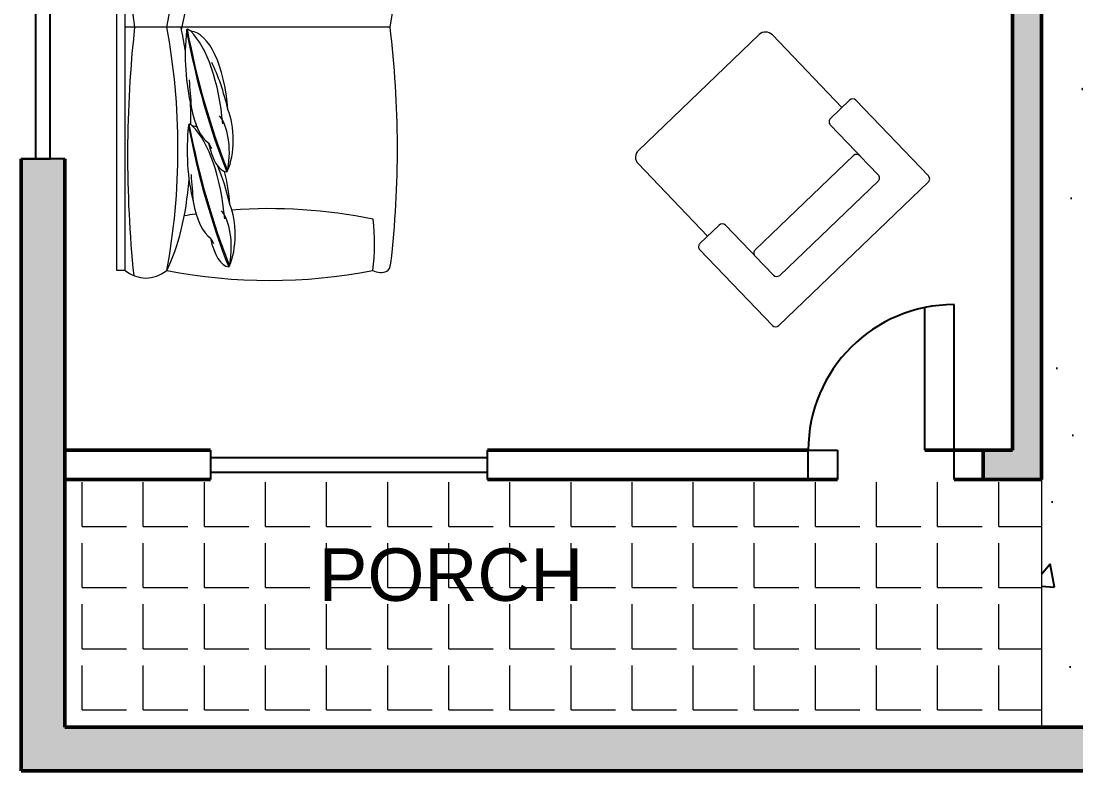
# Model space of a CAD drawing. Header units: millimetres. Extents: x -18002 to 19000, y -38859 to 21000.
# Drawn here: x 0 to 3618, y 0 to 2573 of the extents above; entities that cross this region are included whole.
import ezdxf

# ---------------------------------------------------------------- set-up
doc = ezdxf.new("R2010")
doc.units = ezdxf.units.MM
doc.linetypes.add('DASHED', pattern=[19.049999999999997, 12.7, -6.35])
for name, color, linetype, lineweight in [('A Anno Text', 6, 'Continuous', 25), ('A Door', 2, 'Continuous', 25), ('A Furn', 8, 'Continuous', 18), ('A Glaz', 4, 'Continuous', 25), ('A Wall', 7, 'Continuous', 50), ('A Wall Hatch', 8, 'Continuous', 9), ('K-Hatch', 7, 'Continuous', 25)]:
    doc.layers.add(name, color=color, linetype=linetype, lineweight=lineweight)
doc.styles.get("Standard").update_dxf_attribs({"font": 'arial.ttf'})

msp = doc.modelspace()

# ---------------------------------------------------------------- hatches: boundary and pattern name
at = {"layer": 'A Furn', "linetype": 'Continuous'}
h = msp.add_hatch(color=256, dxfattribs=at)
h.dxf.hatch_style = 1
h.paths.add_polyline_path([(12150, 9850), (12849.99895373589, 9850), (12849.99895373589, 10000), (12000, 10000), (12000, 8850.275847844883), (12150, 8850.275847844883)])
h.paths.add_polyline_path([(17050, 10000), (16150.00000000001, 10000), (14850, 10000), (14150, 10000), (14150, 9850), (14850, 9850), (17050, 9850)])
h.paths.add_polyline_path([(19000, 10000), (18150, 10000), (18150, 9850), (18850, 9850), (18850, 8850.275847844883), (19000, 8850.275847844883)])
h.paths.add_polyline_path([(19000, 7850.275847844883), (18850, 7850.275847844884), (18850, 6067.36469821143), (19000, 6067.36469821143)])
h.paths.add_polyline_path([(19000, 6067.36469821143), (18850, 6067.36469821143), (18850, 5700), (19000, 5700)])
h.paths.add_polyline_path([(19000, 4800), (18850, 4800), (18850, 4000), (18850, 150), (17850, 149.9999999999982), (17850, 0), (19000, -1.818989403545856e-12)])
h.paths.add_polyline_path([(18850, 2100.000000000002), (16750, 2100.000000000002), (16750, 2000.000000000001), (18850, 2000.000000000001)])
h.paths.add_polyline_path([(18850, 4000), (15850, 4000), (15650.00000000001, 4000.000000000001), (15650.00000000001, 3900), (15749.99999999999, 3900), (15749.99999999999, 3400.000000000001), (15850, 3400.000000000001), (15850, 3900), (17795.83472807741, 3900), (18850, 3899.999999999999)])
h.paths.add_polyline_path([(15849.99999999999, 2000), (16050, 2000.000000000001), (16050, 2099.999999999999), (15850, 2100), (15849.99999999999, 2700), (15749.99999999999, 2700), (15750, 150), (15850, 150)], flags=17)
h.paths.add_polyline_path([(16850, 150), (12150, 150), (12150, 4800.000000000001), (12000, 4800), (12000, -1.818989403545856e-12), (16849.99999999999, -1.818989403545856e-12)])
h.paths.add_polyline_path([(12150, 7850.275847844883), (12000, 7850.275847844883), (12000, 7000), (12000, 5700), (12150, 5700)])
h.paths.add_polyline_path([(14750, 9850), (14650, 9850), (14650, 7799.999999999999), (14750, 7799.999999999999)])
h.paths.add_polyline_path([(14750, 7099.999999999999), (14650, 7099.999999999999), (14650, 6600), (12150, 6600), (12150, 6500), (14650, 6500), (14650, 5799.999999999999), (14750, 5799.999999999999)])
h.paths.add_polyline_path([(14750, 5099.999999999999), (14650, 5099.999999999999), (14650.00000000001, 3999.999999999999), (12150, 4000), (12150, 3900), (14950.00000000001, 3900), (14950.00000000001, 4000), (14750.00000000001, 4000.000000000001)])
h.paths.add_polyline_path([(16350, 9850), (16250, 9850), (16249.99999999999, 7799.999999999999), (16350, 7799.999999999999)])
h.paths.add_polyline_path([(16350, 7099.999999999999), (16249.99999999999, 7099.999999999999), (16249.99999999999, 6500), (18850, 6500), (18850, 6600), (16350, 6599.999999999998)])
h.paths.add_polyline_path([(6850.000000000001, 4000.000000000001), (3849.999999999999, 4000.000000000002), (3500, 4000), (3400, 4000), (3400, 1100.000000000001), (3300, 1100), (3300, 1000), (3400, 1000), (3500, 1000.000000000002), (3500, 3900), (6850, 3900)])
at = {"layer": 'A Furn', "linetype": 'Continuous', "true_color": 0xffffff}
h = msp.add_hatch(dxfattribs=at)
h.set_pattern_fill('ANGLE', scale=30)
h.set_pattern_definition([(0, (0, 0), (0, 209.55), [152.4, -57.15]), (90, (0, 0), (-209.55, 1.283123683806639e-14), [152.4, -57.15])])
h.paths.add_polyline_path([(3500, 999.9999999999998), (3400, 999.9999999999999), (3200, 1000), (2800, 1000), (2700, 1000), (1600, 1000), (1600, 1025), (650, 1025), (649.9999999999998, 1000), (150, 1000), (150, 150), (3500, 150)])
h.paths.add_polyline_path([(973.4967552956379, 533.8189017240796), (1974.731407410236, 533.8189017240796), (1974.731407410236, 813.2118075903825), (973.4967552956379, 813.2118075903825)], flags=24)
at = {"layer": 'A Wall Hatch', "linetype": 'Continuous'}
h = msp.add_hatch(color=256, dxfattribs=at)
h.dxf.hatch_style = 1
h.paths.add_polyline_path([(150, 6000), (0, 6000), (0, 3100), (150, 3100), (150, 3900)], flags=17)
h.paths.add_polyline_path([(150, 2100), (0, 2100), (0, -4.547473508864641e-13), (3500, 0), (7000.000000000001, -4.547473508864641e-13), (7000.000000000001, 10000), (6500, 10000), (6500.000000000001, 9850), (6850, 9850), (6850.000000000001, 8100), (6849.999999999999, 150), (150, 150)])
h.paths.add_polyline_path([(150, 9850), (1234.802242695587, 9850), (1234.802242695586, 10000), (0, 10000), (0, 8000), (0, 7000), (150.0000000002321, 7000), (150, 8000)], flags=17)
h.paths.add_polyline_path([(5499.999999999999, 9900), (5500.000000000001, 10000), (5000, 10000), (4600, 10000), (3834.802242695586, 10000), (3834.802242695585, 9850), (5499.999999999999, 9850)], flags=17)
at = {"layer": 'K-Hatch', "linetype": 'DASHED'}
h = msp.add_hatch(dxfattribs=at)
h.set_pattern_fill('AR-CONC', color=256, scale=5)
h.set_pattern_definition([(49.99999999999999, (0, 0), (910.92334498002, -79.69542769451543), [95.25, -1047.75]), (355, (0, 0), (-176.2171071248467, 955.2842261951757), [76.2, -838.20292085]), (100.4514447, (75.91003500000001, -6.6412675), (734.7062354517664, 875.5887595609755), [80.95004399999999, -890.4512229999999]), (46.18420000000001, (0, 254), (1355.395204460649, -210.2116396636357), [142.875, -1571.625]), (96.63555760999996, (112.9495, 236.4825), (1187.020670257515, 1237.130622988608), [121.4251157, -1335.6780408]), (351.1841511700001, (0, 254), (1187.020670324885, 1237.130622927663), [114.29983535, -1257.2986596]), (21, (127, 190.5), (758.0719563456624, -511.325990935438), [95.25, -1047.75]), (326.0000000000001, (127, 190.5), (309.0101417382353, 920.9398306115963), [76.2, -838.1999999999999]), (71.45144499999999, (190.172663, 147.8895005), (1067.082096393581, 409.6138444295262), [80.950044, -890.4496879999999]), (37.50000000000001, (0, 0), (15.44301625295908, 422.7751943657655), [0, -828.04, 0, -850.9000000000001, 0, -841.375]), (7.499999999999999, (0, 0), (334.0983125515287, 500.9028740905975), [0, -485.14, 0, -808.99, 0, -320.675]), (327.5, (-283.21, 0), (677.952975834357, -28.64371996336722), [0, -317.5, 0, -990.6, 0, -1314.45]), (317.5, (-410.21, 0), (740.6459069300902, 127.1324551666652), [0, -412.75, 0, -657.86, 0, -933.45])])
h.paths.add_polyline_path([(6850, 3900), (3500, 3900), (3500, 1000), (3500, 149.9999999999998), (6849.999999999999, 150)])
h.paths.add_polyline_path([(5620.719954149776, 572.8716689700786), (5592.989794439487, 520.9087244289367), (5540.626116823887, 492.6208472942283), (5489.971712117102, 472.0442932284454), (5391.044281264236, 443.8575912774822), (5284.759359747268, 416.6818551002689), (5183.645302270587, 404.5880334000083), (5056.596560894957, 397.6070581529827), (4929.480444261949, 403.2292990052904), (4828.242865474791, 414.241373487728), (4721.673470642898, 440.2792163977397), (4622.450337261483, 467.4066295506084), (4571.578834499005, 487.4404384724946), (4518.915711284912, 515.1668551135197), (4490.631577220853, 566.8303540580375), (4443.070886861971, 719.3534885141253), (4447.398112710539, 679.2069673424833), (4477.808471756616, 571.9891682917846), (4500.479854101759, 521.7201241775933), (4520.20881643734, 498.0302004866828), (4624.09496739057, 446.7955916801518), (4721.782019671671, 419.9740349040298), (4828.351414503577, 393.9361919938985), (4929.588993290732, 382.9241175115769), (5056.705109923738, 377.3018766591538), (5183.753851299365, 384.2828519062955), (5284.867908776049, 396.3766736064397), (5391.152830293013, 423.5524097837717), (5488.547537890926, 451.4168499034331), (5591.879978898345, 503.7592240805498), (5611.354533960523, 527.6587250037312), (5633.487171499062, 578.1672859548091), (5662.749478582735, 685.7040877962706), (5666.647232543477, 725.8945787181513)], flags=16)
h.paths.add_polyline_path([(5195.462848043831, 1861.414566870047), (5048.77167314797, 1861.330572386116), (4902.121672021651, 1853.54461250791), (5048.812846917508, 1853.62860699184)], flags=16)
h.paths.add_polyline_path([(5560.10336875191, 2415.820650963316), (5567.455244809189, 2415.85995319787), (5568.283779388908, 2416.111102689844), (5559.952539822135, 2419.432231921649)], flags=16)
h.paths.add_polyline_path([(5527.466605799853, 3609.134832604045), (5531.486817887122, 3594.419326181786), (5536.690578314703, 3586.427685666985), (5552.64859574935, 3548.352167106063), (5570.250270078781, 3464.772520992252), (5579.904100314007, 3456.750933040054), (5563.151275832504, 3548.408313155432), (5550.344062420012, 3586.50067553115), (5525.998873198674, 3621.730562563696), (5517.802739518458, 3626.574334607598)], flags=16)
h.paths.add_polyline_path([(5463.694312877797, 3684.765470706375), (5476.406078006363, 3664.527664472021), (5507.174525053089, 3606.575658222579), (5545.961114609598, 3424.031150556185), (5551.468854942361, 3376.096984535113), (5554.366777155376, 3292.438733952186), (5531.801968145962, 3272.796878247084), (5532.533921071687, 3258.833077984275), (5467.548301070101, 3216.866369076756), (5545.216953845976, 3284.47414142692), (5533.61429880379, 3376.0015362512), (5525.65593311798, 3423.922601527419), (5486.869343559609, 3606.467109193803), (5456.10089651102, 3664.419115443235), (5409.188925474167, 3664.168329756058), (5441.298280732723, 3606.223491838706), (5445.908891236233, 3606.248139601267), (5472.468555519075, 3418.736877505214), (5473.146051181455, 3292.004537837076), (4609.125569688129, 3287.385589509036), (4608.44807402575, 3414.117929177173), (4633.001452811161, 3601.902435380141), (4637.612063312723, 3601.927083142692), (4669.100068960215, 3660.211904810565), (4622.188097921498, 3659.961119123379), (4592.041000487786, 3601.683465787605), (4555.208293447434, 3418.734706565757), (4547.76272834586, 3370.73129375048), (4537.13929711255, 3279.085080974547), (4615.526335910086, 3212.311563356604), (4497.447071470264, 3286.78856985074), (4484.667931082457, 3319.62959218488), (4489.66099929787, 3367.969993591388), (4514.467764823328, 3462.746710903113), (4500.612244313781, 3450.981170144485), (4516.384160895996, 3542.812423568383), (4528.783379681214, 3581.039536462579), (4552.750518840528, 3616.527695322214), (4560.894397116558, 3621.458819081695), (4581.577734934539, 3659.744021065824), (4610.190226138431, 3685.551230691837), (4590.727103904955, 3680.098694262198), (5487.344792471871, 3684.891903291617), (5467.824487130774, 3690.136039062391), (5473.846903624537, 3684.819745220763)], flags=16)
h.paths.add_polyline_path([(4808.834486268201, 3717.324901914069), (4742.682574023214, 3714.17046711439), (4735.025525469016, 3705.727149278331), (4801.177437712135, 3708.881584078234)], flags=16)
h.paths.add_polyline_path([(5662.52065086563, 1463.747854160032), (5665.364298564256, 1390.242194323961), (5691.626250819703, 1380.579805973452), (5702.621619454123, 1362.783519479807), (5718.643269079915, 1312.804963491593), (5728.988627929486, 1276.800036387766), (5734.835228390653, 1230.968277918432), (5738.270505731469, 1177.771542646024), (5741.063397394959, 982.7811401133156), (5737.122356430282, 868.6276865901298), (5733.864762615251, 823.0973575472804), (5725.569051308948, 768.9702628509065), (5715.620702608492, 764.8833364009049), (5727.635391975828, 782.4525325227287), (5733.864762615251, 823.0973575472804), (5737.122356430282, 868.6276865901295), (5741.063397394959, 982.7811401133176), (5738.270505731469, 1177.771542646025), (5734.835228390653, 1230.968277918432), (5728.988627929486, 1276.800036387765), (5718.643269079916, 1312.804963491593), (5702.621619454123, 1362.783519479807), (5691.626250819703, 1380.579805973452), (5665.364298564256, 1390.242194323961), (5662.52065086563, 1463.747854160028), (5656.014746099259, 2418.784076900251), (5634.03839937701, 2427.438626247322), (5621.664817390792, 2426.302631866583), (5636.718658843625, 2426.383107870681), (5656.014746099259, 2418.784076900251), (5671.137592490511, 2517.586827759329), (5734.163497108984, 2535.434831855731), (5754.317084269169, 2563.900617108563), (5769.44964248647, 2614.74591838204), (5776.19326967559, 2728.564254848995), (5774.879452120367, 2974.326968791112), (5772.022703676888, 3050.283253979766), (5768.600527080926, 3101.02936389959), (5756.117201515144, 3144.024848515567), (5734.27504062254, 3169.465334882158), (5657.530726912628, 3248.527619551384), (5602.106640425038, 3530.761497397204), (5577.222336830684, 3601.348535840715), (5545.734401709181, 3659.265835517619), (5556.293821893862, 3652.351158347538), (5582.846224629357, 3597.177408367239), (5602.106640425038, 3530.761497397204), (5657.530726912628, 3248.527619551384), (5734.275040622538, 3169.465334882158), (5756.117201515144, 3144.024848515567), (5768.600527080926, 3101.02936389959), (5772.022703676888, 3050.283253979765), (5774.879452120367, 2974.326968791113), (5776.19326967559, 2728.564254848995), (5769.44964248647, 2614.74591838204), (5754.317084269169, 2563.900617108563), (5734.163497108984, 2535.434831855731), (5679.980126017084, 2520.090902481624), (5669.207832601609, 2504.979043444906), (5656.014746099259, 2418.784076900251)], flags=16)
h.paths.add_polyline_path([(5571.351651394525, 1686.51726629412), (5571.705613041733, 1686.275648301007), (5556.902557276078, 1639.28320125959), (5558.546326462492, 1659.24765109213), (5557.728241087852, 1681.29953619634), (5469.536009836926, 1871.632212161046), (5460.271377651949, 1889.916458222929), (5448.794648397999, 1887.625901057855), (5472.245896277495, 1880.129027014885), (5462.695287417744, 1906.955675942524), (5455.666746884319, 1942.511698325651), (5452.276322955468, 2008.778885686134), (5450.334654816254, 2095.943241698056), (5449.11745077347, 2351.15915433381), (5450.217545202937, 2448.960324184577), (5455.608308446943, 2446.770973788596), (5460.054776151288, 2531.868883950571), (5465.236981694929, 2610.318839796565), (5475.429099266929, 2733.9583930241), (5482.058450526982, 2803.663601607528), (5489.14831168907, 2852.715410896041), (5499.291408587368, 2882.268188955986), (5519.464247683832, 2880.359766808023), (5524.218802737744, 2861.401622620187), (5519.531222530131, 2866.881807883259), (5535.995995562571, 2803.601845817103), (5548.443537373048, 2636.320903815725), (5557.652743398863, 2415.807550218462), (5559.753279415494, 2415.818779428336)], flags=16)
h.paths.add_polyline_path([(4528.08379839122, 1679.640314013079), (4528.090570962345, 1680.940119540789), (4527.739212792823, 1680.694730993785)], flags=16)
h.paths.add_polyline_path([(5452.376017762524, 1872.59077495539), (5443.249365068443, 1877.093276415262), (5422.275820996774, 1871.029465602696), (5393.592825391495, 1866.324838365094), (5335.500454018402, 1861.813091525558), (5195.496535673453, 1855.11295882027), (5048.812846917508, 1853.62860699184), (4902.087984392032, 1859.846220557687), (4760.262501037663, 1866.440124949308), (4703.862558762301, 1872.790505203547), (4671.970741546796, 1878.921803570238), (4648.490426072713, 1883.347572095971), (4632.896302313686, 1878.17805359275), (4627.921245851853, 1867.133042071651), (4636.98986339373, 1885.515295455099), (4671.970741546793, 1878.92180357024), (4703.862558762301, 1872.790505203548), (4760.262501037663, 1866.440124949308), (4902.087984392029, 1859.846220557687), (5048.77167314797, 1861.330572386116), (5195.496535673452, 1855.11295882027), (5335.500454018402, 1861.813091525558), (5393.592825391495, 1866.324838365094), (5422.275820996774, 1871.029465602696), (5448.655476859532, 1878.65627592649)], flags=16)
h.paths.add_polyline_path([(5403.121446406925, 2637.994724993164), (5374.103333745063, 2630.487511531935), (5044.646833895579, 2632.92300941323), (4715.235203203169, 2626.965282701541), (4686.138486074055, 2634.161821356274), (4676.44464598786, 2679.272814268835), (4683.795099691568, 2941.536515382068), (4693.707245915824, 3120.569577155565), (4716.027985452787, 3133.563267387601), (4872.152857072754, 3137.198686677089), (5041.946185079745, 3138.106381141871), (5211.739513088597, 3139.014075606664), (5375.515271055646, 3136.952116838723), (5390.751199003622, 3118.264891142692), (5402.178417366378, 2945.37690515885), (5412.33243046855, 2683.206780794579)], flags=16)
h.paths.add_polyline_path([(5400.65210570409, 2641.482517609323), (5371.635864577207, 2633.625214812027), (5044.646804036578, 2632.928594839185), (4717.668984741405, 2630.129187471342), (4688.570396077312, 2637.675815462141), (4678.874684456139, 2683.136897710768), (4698.278687100653, 3112.737423866686), (4718.525399176582, 3124.824134730077), (4874.655885403363, 3127.409286011143), (5041.998588059156, 3128.303879731081), (5209.34129071494, 3129.19847345102), (5374.007212527664, 3128.232784787876), (5386.252276352481, 3109.488356922365), (5409.861218230735, 2687.044662746803)], flags=0)
h.paths.add_polyline_path([(5518.017388174729, 2875.716482134299), (5498.656975512409, 2876.419510989427), (5496.752957263858, 2870.961230142773), (5512.325834096228, 2883.391317609688)], flags=16)
h.paths.add_polyline_path([(4654.148001501006, 1872.874836572719), (4642.826582321188, 1867.138270562493), (4638.129982647958, 1856.684636503114), (4648.725487964575, 1874.379947570974)], flags=16)
h.paths.add_polyline_path([(5391.674202634298, 3142.076580602476), (5367.821339404052, 3150.701549626377), (5041.878809820499, 3150.709597241425), (4715.954995588607, 3147.216751495587), (4692.195709107307, 3138.337253714538), (4688.245327378724, 3211.836997085194), (5394.838539671724, 3215.614358393672)], flags=16)
h.paths.add_polyline_path([(4644.72329302951, 2091.636541414581), (4643.71364930981, 2004.456408048687), (4641.03191154928, 1938.156759650899), (4634.383918205285, 1902.52762418233), (4625.652097611757, 1877.1451964714), (4625.073742789777, 1875.870303194302), (4629.557528898345, 1888.497849248674), (4634.383918205285, 1902.527624182327), (4641.03191154928, 1938.156759650894), (4641.439191295385, 1948.22579188951), (4638.699232358795, 1937.419916191762), (4640.490998912719, 2004.439180151908), (4640.024986702962, 2091.611424840777), (4639.364559444233, 2346.130115255254), (4636.283220412601, 2427.048028583359), (4534.206294295502, 2385.16158494722), (4534.285686959704, 2399.932144962804), (4531.177815549462, 2398.631065992474), (4531.473732805968, 2408.159372425976), (4498.241238591168, 2417.846250766437), (4469.870901622727, 2420.145281785842), (4454.817060169893, 2420.064805781744), (4435.603320453334, 2412.259905963624), (4439.308510533969, 1457.20871094359), (4437.250907526501, 1383.676849617809), (4411.093761229877, 1373.734235146739), (4400.28928916331, 1355.82140935812), (4384.8028985415, 1305.674415221807), (4374.843075895726, 1269.560939089192), (4369.486817600906, 1223.669291500533), (4366.620486893691, 1170.438868598511), (4365.912485194887, 975.429750716002), (4371.073766967701, 861.3249571022666), (4374.81795987726, 815.8320587590099), (4383.691894222426, 761.7967508984473), (4393.683369497028, 757.8164203204012), (4381.4815266318, 775.256157808474), (4374.817959877261, 815.8320587590044), (4371.073766967702, 861.3249571022611), (4365.912485194887, 975.429750716002), (4366.620486893691, 1170.438868598503), (4369.486817600906, 1223.669291500529), (4374.843075895726, 1269.56093908919), (4384.802898541497, 1305.674415221798), (4400.289289163309, 1355.821409358119), (4411.093761229877, 1373.734235146738), (4437.250907526501, 1383.676849617809), (4439.308510533969, 1457.208710943588), (4435.603320453334, 2412.259905963626), (4421.489438743205, 2498.308892779937), (4410.556193319539, 2513.304716647956), (4356.211870219449, 2528.068470178584), (4335.755094392674, 2556.317157373861), (4320.079791031478, 2606.997763569183), (4312.11966610604, 2720.73749556703), (4310.805848550819, 2966.50020950915), (4312.850350813434, 3042.482696187511), (4315.729782265502, 3093.262493736947), (4327.75271022646, 3136.388985801446), (4349.321627012145, 3162.06154250544), (4425.21626384161, 3241.939816425484), (4477.619692871313, 3524.750127044815), (4496.168925374995, 3591.368163792579), (4522.12992305714, 3646.822644019734), (4532.614811784242, 3653.849821503865), (4501.747896332309, 3595.599180385384), (4477.619692871313, 3524.750127044813), (4425.21626384161, 3241.939816425485), (4349.321627012145, 3162.061542505438), (4327.752710226461, 3136.388985801447), (4315.729782265502, 3093.262493736945), (4312.850350813434, 3042.482696187505), (4310.805848550819, 2966.500209509143), (4312.11966610604, 2720.73749556703), (4320.079791031478, 2606.997763569181), (4335.755094392674, 2556.317157373861), (4356.211870219449, 2528.068470178584), (4419.424993641909, 2510.895324560568), (4435.603320453334, 2412.259905963624), (4457.485881422727, 2421.148919692837), (4498.241238591168, 2417.846250766437), (4523.35785085584, 2410.525055861239), (4531.653106558611, 2413.935068313022), (4538.391971244588, 2630.921291083692), (4548.702107815616, 2797.973793522642), (4567.211100418927, 2875.269137388187), (4587.362382730902, 2877.393127381067), (4597.820861977676, 2847.95048283963), (4605.434752933871, 2798.97727802024), (4612.808975115538, 2729.346930835994), (4624.322396382684, 2605.82341277712), (4630.343049595032, 2527.433346050449), (4634.820087106344, 2456.3449349749), (4640.495934477925, 2458.678161448552), (4641.091754654171, 2443.466965455754), (4643.211799072986, 2346.850880812251)], flags=16)
h.paths.add_polyline_path([(4583.341806354085, 2871.329735424269), (4569.499507864573, 2870.67882875823), (4567.288228338299, 2861.791232740515), (4578.461682825628, 2875.140293783448)], flags=0)
h.paths.add_polyline_path([(5576.502020306722, 592.5909477203741), (5602.446012878683, 578.2439557799605), (5591.370229745311, 541.1411757258836), (5563.685012828274, 531.0863994520221), (5524.675585527297, 529.296008510526), (5485.46558257293, 530.6545062308376), (5458.955653054684, 540.1928868245193), (5450.211652711649, 577.0059518479295), (5474.626023502907, 592.0463310415062), (5500.143242804337, 599.5348291530661), (5525.338445794036, 601.7701156881842), (5550.556107203482, 599.8043301900391)], flags=16)
h.paths.add_polyline_path([(5572.836319572791, 557.9115165617752), (5553.214472939195, 560.9575146279167), (5524.527734263959, 556.953066062448), (5497.898486298973, 561.011901437301), (5524.497789704292, 562.5544954399759), (5566.221441224239, 560.2341762603071)], flags=0)
h.paths.add_polyline_path([(4659.387737965302, 565.2818085651918), (4652.736016246679, 535.8829347769777), (4626.329581037147, 526.0616697381254), (4587.136343450015, 524.2840378368896), (4548.110003861699, 525.6572590668356), (4520.318869150471, 535.4154655173529), (4508.847036500083, 572.3977087614526), (4534.636156074444, 587.0212596230258), (4560.50346471229, 594.5116292695661), (4585.69866770199, 596.7469158046836), (4610.916329111438, 594.7811303065396), (4649.419154191603, 583.9274978796213)], flags=16)
h.paths.add_polyline_path([(4633.896720155439, 552.8920597482463), (4613.391731137239, 556.2548175091342), (4586.98849218668, 551.9410953888114), (4550.416433436867, 556.6482178765921), (4545.262088407166, 554.7762518281684), (4600.187924752729, 558.4202028382049), (4613.064917288074, 556.3084140171188), (4625.67022135084, 555.7125310413187)], flags=0)

# ---------------------------------------------------------------- linework, layer by layer
at = {"layer": 'A Door'}
for p, q in [((3200, 1100), (3200, 1600)), ((3100, 1100), (3100, 1589.897948556636)), ((2700, 1100), (2800, 1100)), ((2700, 1000), (2700, 1100)), ((2700, 1100), (2800, 1100)), ((2700, 1100), (2800, 1100)), ((2800, 1100), (2800, 1000)), ((3100, 1100), (3200, 1100)), ((3200, 1100), (3300, 1100)), ((3200, 1000), (3200, 1100)), ((3300, 1100), (3300, 999.9999999999999)), ((2800, 1000), (2700, 1000)), ((3300, 1000), (3200, 1000))]:
    msp.add_line(p, q, dxfattribs=at)
msp.add_arc((3200, 1100), 500, 90, 180, dxfattribs=at)
at = {"layer": 'A Furn'}
for p, q in [((328.0526411234853, 1717.331745226549), (328.0526411234853, 4084.284897823165)), ((356.6615489625044, 1717.331745226549), (356.6615489625044, 4084.284897823165)), ((1265.374404846822, 2552.183188402667), (356.6615489625044, 2552.183188402653)), ((2531.437978194605, 2526.299214505352), (2117.060654381113, 2129.011119835053)), ((2815.149727176499, 2276.699453078474), (2576.758495549559, 2525.345012578944)), ((2841.185318547975, 2301.661317290532), (2775.820407794619, 2238.992104090092)), ((3111.97771026658, 2041.79793496097), (2863.277239545564, 2301.196182406703)), ((2892.430897731586, 2094.78858511662), (2775.355272910778, 2216.900183092512)), ((2854.998610119576, 2111.253947918889), (2518.119317551207, 1788.267808024173)), ((2939.759744317665, 2045.42390228162), (2877.090531117154, 2110.788813035051)), ((2354.49768408159, 1835.045042979701), (2116.106452454657, 2083.690602480173)), ((3111.512575382733, 2019.706013963381), (2598.789349544798, 1528.127875440423)), ((2939.294609433769, 2023.331981284106), (2602.415316865336, 1700.345841389584)), ((2393.82700346347, 1872.752391968083), (2328.462092710045, 1810.083178767575)), ((2527.857085676764, 1755.534109181179), (2415.918924461053, 1872.287257084246)), ((2576.697428547221, 1528.593010324261), (2327.996957826205, 1787.991257769995)), ((2580.323395867815, 1700.81097627336), (2517.654182667366, 1766.175887026602)), ((356.6615489625044, 1717.331745226549), (328.0526411234853, 1717.331745226549))]:
    msp.add_line(p, q, dxfattribs=at)
at = {"layer": 'A Furn', "color": 7, "linetype": 'Continuous', "true_color": 0xffffff}
msp.add_line((3500, 999.9999999999998), (3500, 150), dxfattribs=at)
at = {"layer": 'A Furn'}
for centre, radius, start, end in [((2553.621135908819, 2503.161854864674), 32.05354734375651, 43.79384283366329, 133.7938428332949), ((2851.998711604844, 2290.382789349823), 15.62480918001483, 43.79384283366329, 133.7938428332949), ((2786.633800851487, 2227.713576149383), 15.62480918001483, 133.7938428332949, 223.7938428336633), ((2139.243812095327, 2105.873760194375), 32.05354734375651, 133.7938428332949, 223.7938428336633), ((2865.812003176451, 2099.975419978181), 15.62480918001483, 43.79384283366329, 133.7938428332949), ((2928.481216376956, 2034.610509224749), 15.62480918001483, 313.7938428332948, 43.79384283366329), ((3100.699182325862, 2030.98454190409), 15.62480918001483, 313.7938428332948, 43.79384283366329), ((2404.640396520344, 1861.473864027374), 15.62480918001483, 43.79384283366329, 133.7938428332949), ((2339.275485766913, 1798.804650826866), 15.62480918001483, 133.7938428332949, 223.7938428336633), ((2528.932710608069, 1776.989280083473), 15.62480918001483, 133.7938428332949, 223.7938428336633), ((2591.601923808524, 1711.624369330231), 15.62480918001483, 223.7938428336633, 313.7938428332948), ((2587.97595648793, 1539.406403381132), 15.62480918001483, 223.7938428336633, 313.7938428332948)]:
    msp.add_arc(centre, radius, start, end, dxfattribs=at)
for centre, major_axis, ratio, start_param, end_param in [((820.1153182396235, 2904.040547149117), (2.647952359169321e-13, 1081.108594336313), 0.4212797788613383, 1.239298392102095, 1.902294261487699), ((229.7644371753881, 2904.040547149118), (-2.683606511187917e-13, -730.4436710667239), 0.4212797788613612, 1.06819862354376, 2.073394030046032), ((273.0719268987294, 2899.707970747543), (-0.0004720840773898082, 748.7363360763801), 0.4212209392876912, 4.215956869268764, 5.208172770392074), ((934.6960913109272, 2904.040547149131), (-3.160294707962889e-13, -860.1921550396437), 0.421279778861374, 1.149388994675759, 1.992203658914034), ((1076.598357045004, 2110.955936027142), (-1.39861259904572e-11, 1707.131221210019), 0.416666666666675, 1.309367347662465, 1.81387421582387), ((127.235891584314, 2134.757466814601), (-3.622461316587388e-13, -985.9880468146614), 0.4166666666667217, 1.133647877999624, 2.00794477559017), ((277.7156784454879, 2216.511596506731), (-2.085222077734476e-10, 731.4454227044096), 0.4166666666663036, -1.212266441150567, -1.095080658078186), ((703.2344543011437, 2455.756851972412), (-4.030186627765556e-12, 336.760273697492), 0.4166666666666776, 1.318503343429235, 2.121006970663227), ((1245.238724543736, 3299.060555524909), (-1.575047500954893e-10, 1796.261932588311), 0.4166666666666201, 2.008050523977853, 2.33584511284011), ((570.0386308116344, 2538.875955725835), (-6.58104429642303e-12, 6.498368425225173), 0.4166666666662591, -0.1883943923814435, 1.42490719893098), ((1247.542542286123, 3304.091648061875), (-1.208105251484465e-10, 1796.261932588225), 0.416666666666642, 2.007067619515831, 2.335845112840164), ((536.97281272189, 2171.007002683238), (-2.319433662120637e-09, 382.8278249694857), 0.4166666666763891, -0.2848922179446367, -0.2120589588208881), ((574.7803889076945, 2211.089785822343), (-1.740395319753467e-11, 328.0931031318465), 0.4166666666666854, -1.394087798214911, -0.04703234728434169), ((509.6620212410874, 2126.445254868113), (-3.878628232086818e-11, 446.8643021192818), 0.4166666666666388, -1.360406568983663, -0.3978727197625413), ((681.6279102985884, 2134.757466814615), (-2.887920043700993e-12, 1461.855553621082), 0.4166666666665877, 4.440351641252512, 5.001964163818021), ((492.2091423359075, 1976.094791711205), (-6.2949130786748e-11, 598.2264502741845), 0.4166666666666933, -1.058996570699062, -0.7060709888225276), ((1582.617767006219, 2789.496647268046), (-1.856358363747924e-08, 2451.059865955958), 0.4166666666509825, 1.742107709338271, 1.780600832352949), ((277.7156784454879, 2216.511596506731), (-6.023867322684069e-11, 731.4454227039971), 0.4166666666665036, -1.5707610633811, -1.469089496093733), ((665.7881112644982, 2359.923020087565), (-4.805396894132552e-12, -212.8933130978365), 0.416666666666675, -1.180969781940897, -0.2558213450303735), ((657.1766450063155, 2122.797389521352), (-1.821937907426776e-12, 136.9899597196944), 0.4166666666667144, 4.290977714616341, 5.856003799369454), ((667.216494216213, 2165.781221647448), (-1.854413686788703e-12, -144.8546589068447), 0.416666666666588, 0.7530882971621486, 2.364681218315762), ((709.8816481416457, 2129.996367288964), (-4.030186627765556e-12, 336.760273697492), 0.4166666666666776, 1.318503343429235, 2.121006970663227), ((1251.885918384238, 2973.300070841446), (-1.972931196113766e-10, -1796.261932587818), 0.416666666666683, -1.13354212961173, -0.8057475407493376), ((576.7267786379632, 2212.97728416495), (-6.120028761203907e-14, -6.616835144218588), 0.4166666666653642, 2.971702174463587, 4.547995939272385), ((1254.189736126622, 2978.331163378413), (-1.076484662000529e-10, 1796.261932588215), 0.416666666666637, 2.0070919900875, 2.336733921682292), ((543.6200065623921, 1845.246517999776), (-1.710004034916819e-10, -382.8278249688728), 0.4166666666664763, 2.856700435653333, 2.929533694779053), ((581.4275827481964, 1885.329301138896), (-8.91624871091212e-11, 328.093103131851), 0.4166666666679948, -0.1592964429317396, -0.04703234728471761), ((516.3092150815894, 1800.684770184652), (-2.499417308960128e-11, 446.8643021192557), 0.416666666666659, -1.360406568983638, -0.3978727197623897), ((708.2374054204105, 2227.293033699898), (-6.37593349311078e-13, -172.4127819676392), 0.4166666666667159, -1.133985493689881, -0.0401923616475508), ((841.5712037781966, 2726.44441760355), (-6.32847038676801e-09, 744.3645327036837), 0.4166666666681119, 2.448218663957701, 2.488272237830643), ((498.8563361764093, 1650.334307027743), (-1.314909359830937e-10, 598.2264502742701), 0.4166666666666617, -1.058996570699217, -0.7805428386158191), ((704.4575177376144, 2066.356642826051), (-7.062463723169646e-12, -11.53808280589599), 0.4166666666668536, 0.1868986205473337, 1.605920955702181), ((363.5680300423829, 2119.310354839722), (-5.132160029161063e-12, -517.5994464414287), 0.416666666666687, 0.681512120763518, 1.396355744673325), ((1589.264960846719, 2463.736162584584), (-1.795021995118674e-08, 2451.059865953014), 0.4166666666514621, 1.742107709338582, 1.780600832353314), ((581.4275827481964, 1885.329301138896), (-1.634708166421045e-10, 328.0931031321984), 0.4166666666662901, -1.394087798215287, -1.021462435312629), ((672.4353051050001, 2034.162535404103), (-1.109254783666511e-11, -212.893313097834), 0.4166666666666584, -1.180969781940952, -0.2558213450303162), ((663.8238388468163, 1797.03690483789), (-1.821937907426776e-12, 136.9899597196944), 0.4166666666667144, 4.290977714616341, 5.856003799369454), ((673.8636880567149, 1840.020736964), (-3.406089760537095e-12, 144.8546589068349), 0.4166666666666162, 3.894680950751854, 5.506273871905469), ((852.9129176468646, -8061.840281360584), (-3.251072301961011e-11, -9991.082897729328), 0.4166666666666428, 3.056343894962732, 3.173111829377372), ((852.9129176468646, -8061.840281360584), (-1.193306093998801e-09, 9991.08289772924), 0.4166666666660344, 0.06136480931904131, 0.07047453976161644), ((1085.976648266343, 1809.011414993304), (-3.477552773572893e-12, -303.1967470651091), 0.4166666666667843, 1.263611103523967, 1.851340989987019), ((714.8845992609124, 1901.532549016451), (-6.37593349311078e-13, -172.4127819676392), 0.4166666666667159, -1.133985493689881, -0.0401923616475508), ((848.2183976186963, 2400.683932920088), (-6.32847038676801e-09, 744.3645327036837), 0.4166666666681119, 2.448218663957701, 2.488272237830643), ((711.078715959208, 1740.646033479044), (-2.634420682089907e-12, 11.59879904027004), 0.4166666666674116, 3.33297757520341, 4.743027308223088), ((1253.442769349617, 1751.935059575341), (-3.667115974375543e-11, 37.10537981974572), 0.4166666666664571, 3.224368921251356, 4.440351641252122), ((428.046275733888, 2266.622548726692), (-2.113943530587537e-13, -575.3886296193988), 0.4166666666666646, -0.3023373970047114, 0.3023373970047112), ((852.9129176468646, 12179.92097787034), (-8.518080661629053e-12, -10496.92728209484), 0.4166666666666699, -0.08090775968865138, 0.08090775968865338), ((1282.075863867957, 3013.006594791829), (-51.226059291436, -1302.46811422924), 0.2006548500865952, -0.0945901778105187, 0.09065872938231578)]:
    msp.add_ellipse(centre, major_axis=major_axis, ratio=ratio, start_param=start_param, end_param=end_param, dxfattribs=at)
at = {"layer": 'A Glaz'}
for p, q in [((50.00000000000001, 2100), (50.00000000000001, 3100)), ((100, 2100), (100, 3100)), ((150, 2100), (0, 2100)), ((0, 2100), (50.00000000000001, 2100)), ((50.00000000000001, 2100), (100, 2100)), ((650, 1100), (650, 1000)), ((650, 1100), (650, 1025)), ((650, 1100), (650, 1075)), ((1600, 1000), (1600, 1100)), ((650, 1075), (1600, 1075)), ((650, 1025), (1600, 1025))]:
    msp.add_line(p, q, dxfattribs=at)
at = {"layer": 'A Wall'}
for p, q in [((3400, 1100), (3400, 4000)), ((3500, 999.9999999999999), (3499.999999999999, 3900)), ((0, 0), (0, 2100)), ((0, 0), (0, 2100)), ((150, 150), (150, 2100)), ((150, 1100), (150, 2100)), ((150, 1100), (650, 1100)), ((1600, 1100), (2700, 1100)), ((3100, 1100), (3400, 1100)), ((3300, 1100), (3300, 1000)), ((3400, 1100), (3300, 1100)), ((0, 0), (0, 1000)), ((150, 1000), (650, 1000)), ((150, 1000), (650, 1000)), ((2100, 1000), (1600, 1000)), ((1600, 1000), (2700, 1000)), ((2700, 1000), (2800, 1000)), ((3200, 1000), (3400, 999.9999999999999)), ((3400, 999.9999999999999), (3500, 999.9999999999998)), ((6849.999999999998, 150), (150, 150)), ((7000.000000000001, 0), (0, 0)), ((0, 0), (3500, 0))]:
    msp.add_line(p, q, dxfattribs=at)

# ---------------------------------------------------------------- texts
at = {"layer": 'A Anno Text'}
msp.add_text('PORCH', height=180, dxfattribs=at).set_placement((1020.062239606688, 583.4539631156213))

doc.saveas('drawing.dxf')
